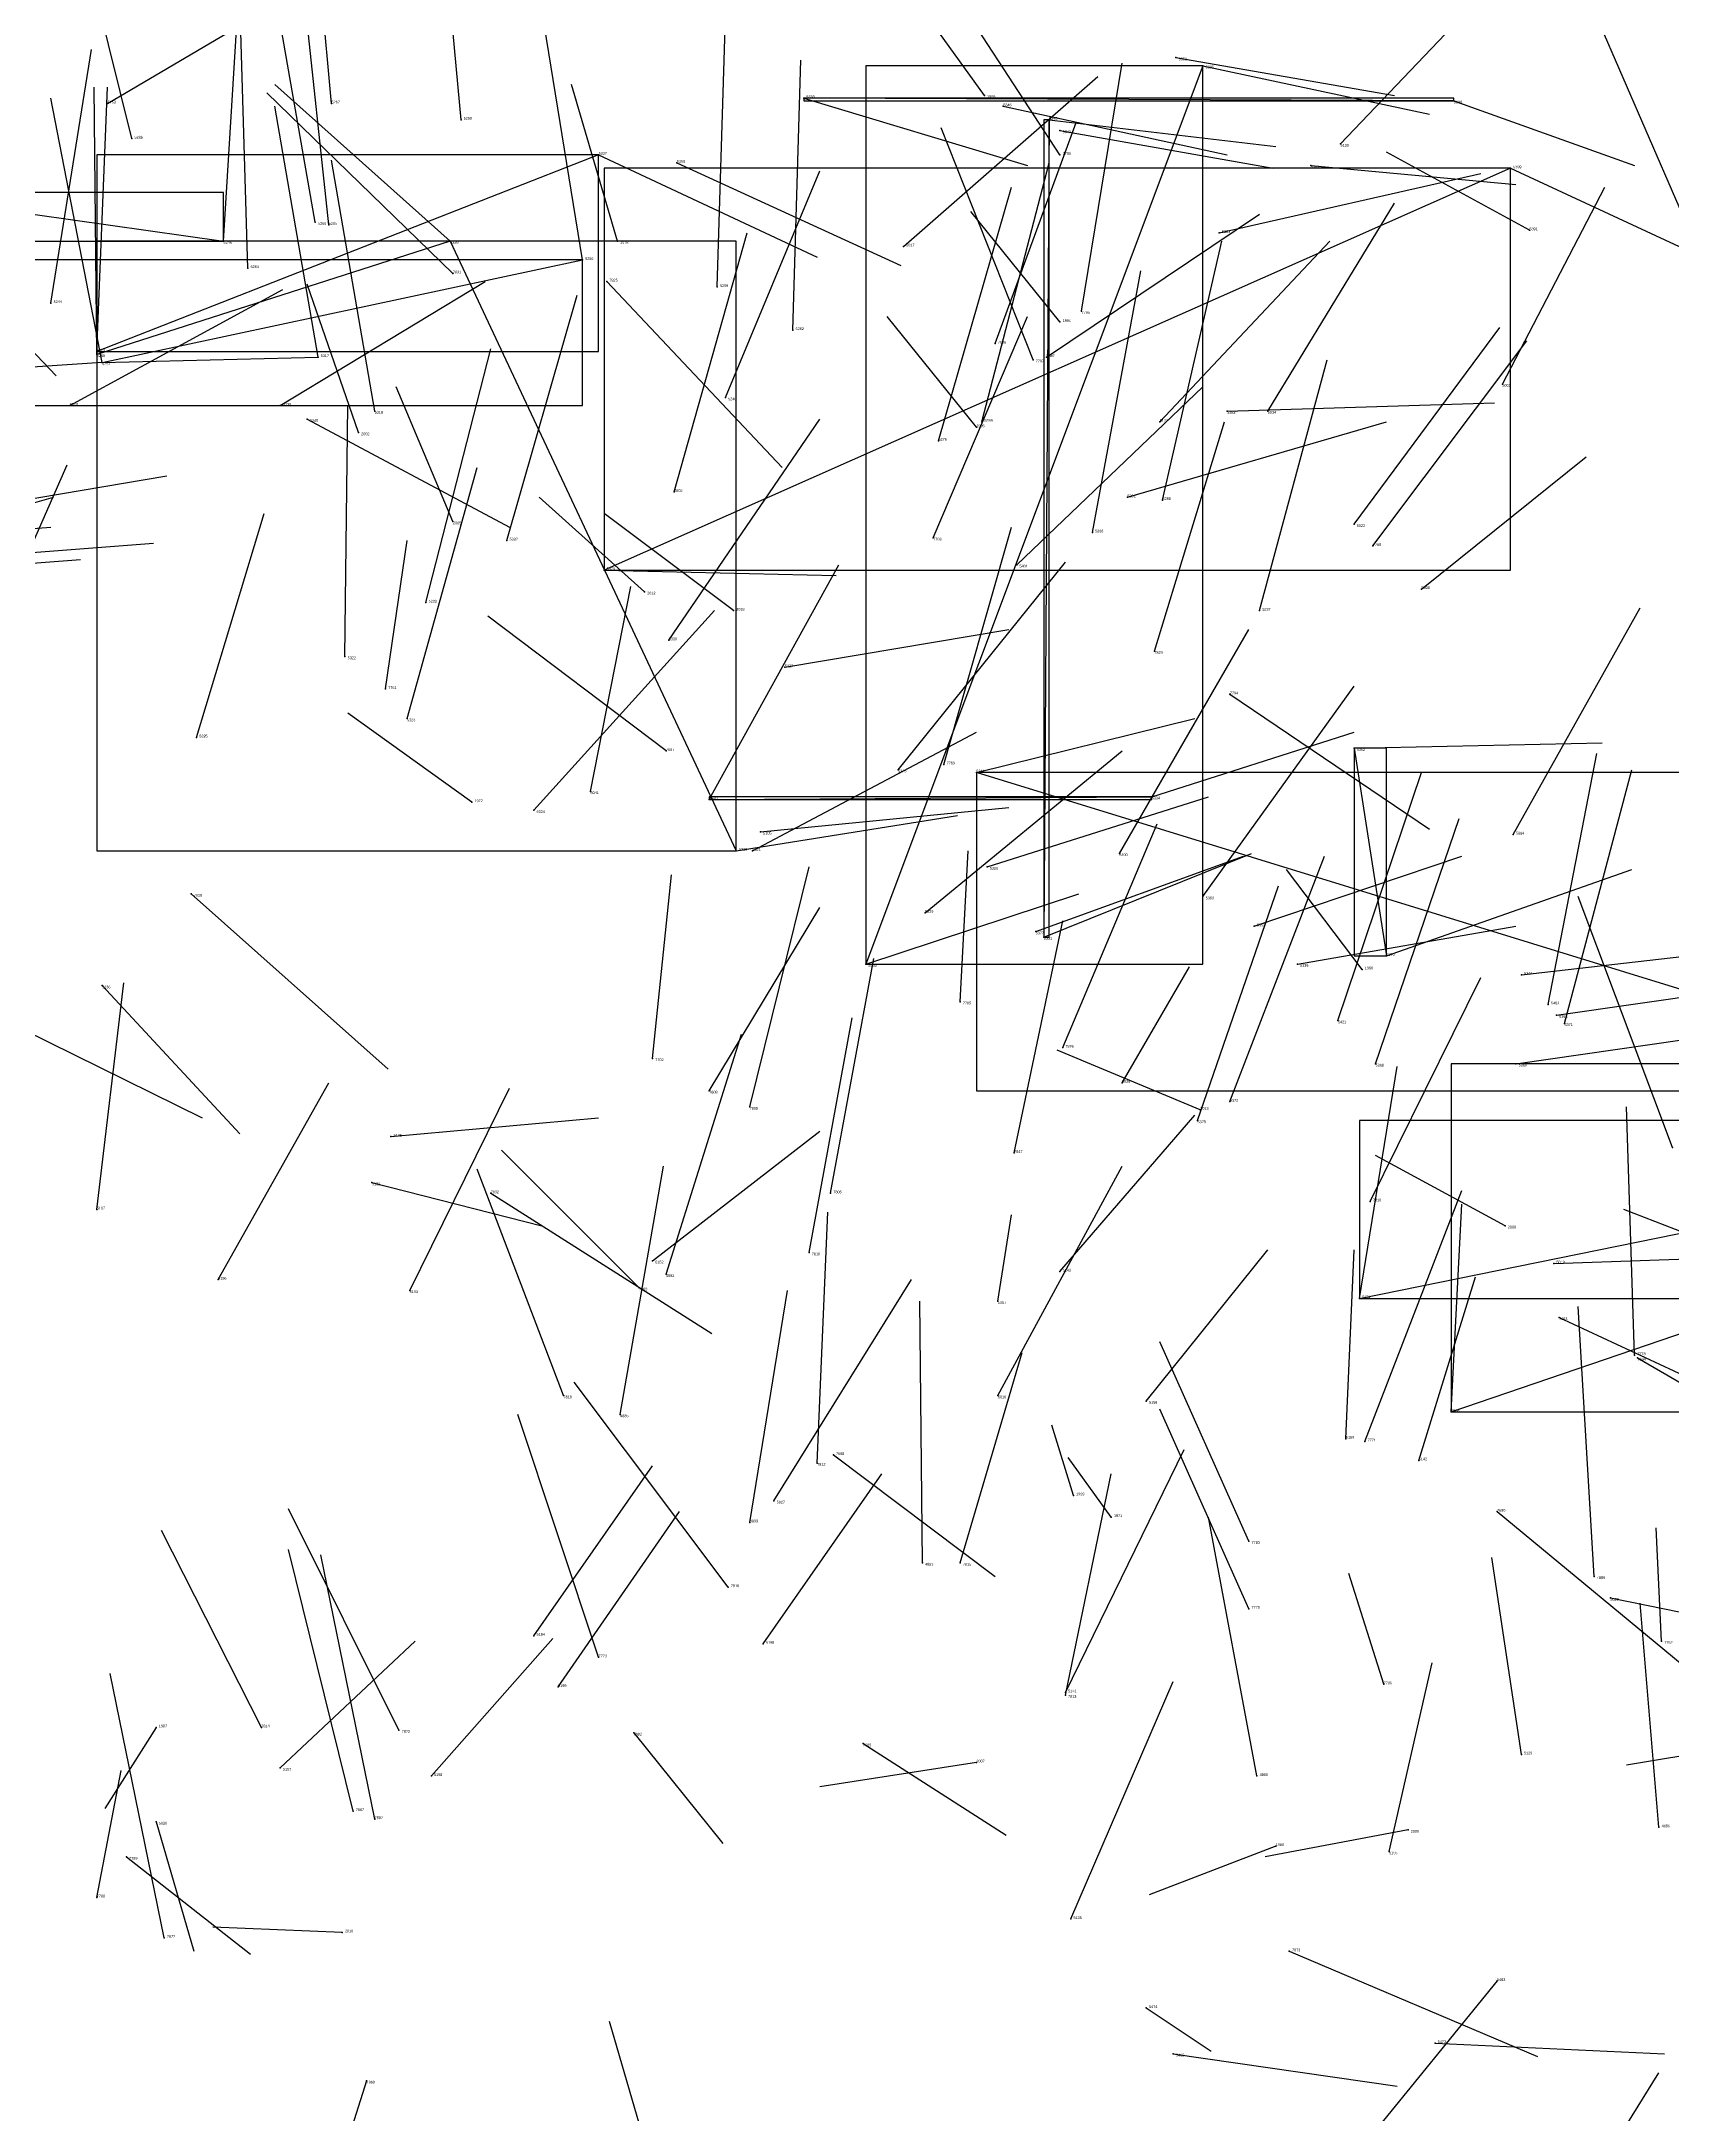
# Model space of a CAD drawing. Extents: x 59.1 to 70.8, y 600.3 to 605.1.
# Drawn here: x 68.202 to 68.806, y 603.931 to 604.7 of the extents above; entities that cross this region are included whole.
import ezdxf

# ---------------------------------------------------------------- set-up
doc = ezdxf.new("R2010")
doc.units = 0
for name, color, linetype in [('Clients', 3, 'CONTINUOUS'), ('Facilities', 3, 'CONTINUOUS'), ('Facilities_lines', 3, 'CONTINUOUS'), ('Min_max_boxes', 1, 'CONTINUOUS'), ('Normals', 1, 'CONTINUOUS'), ('Source_points', 5, 'CONTINUOUS'), ('Text', 3, 'CONTINUOUS')]:
    doc.layers.add(name, color=color, linetype=linetype)

msp = doc.modelspace()

# ---------------------------------------------------------------- linework, layer by layer
at = {"layer": 'Clients', "color": 5}
for p in [(68.484, 604.679, 455.241), (68.269, 604.626, 454.733), (68.402, 604.619, 454.745), (68.222, 604.585, 454.699), (68.222, 604.584, 454.764), (68.304, 604.583, 454.919), (68.41, 604.504, 455.223), (68.548, 604.429, 455.424), (68.613, 604.42, 455.305), (68.459, 604.4, 455.284), (68.573, 604.368, 455.362), (68.507, 604.358, 455.285), (68.7, 604.361, 455.551)]:
    msp.add_point(p, dxfattribs=at)
at = {"layer": 'Facilities', "color": 3}
for p in [(68.622, 604.694, 455.386), (68.632, 604.691, 455.51), (68.551, 604.68, 449.054), (68.226, 604.677, 456.036), (68.309, 604.677, 454.794), (68.558, 604.676, 455.348), (68.725, 604.678, 455.552), (68.235, 604.664, 454.799), (68.357, 604.671, 454.737), (68.575, 604.671, 455.452), (68.579, 604.667, 455.324), (68.408, 604.658, 455.116), (68.579, 604.658, 461.046), (68.683, 604.662, 456.056), (68.437, 604.655, 455.088), (68.672, 604.654, 455.491), (68.746, 604.653, 455.613), (68.303, 604.633, 454.872), (68.308, 604.632, 454.964), (68.353, 604.626, 455.046), (68.415, 604.626, 449.035), (68.638, 604.629, 455.723), (68.753, 604.63, 455.575), (68.521, 604.624, 457.285), (68.278, 604.616, 454.795), (68.354, 604.614, 459.779), (68.411, 604.611, 459.773), (68.205, 604.603, 454.636), (68.452, 604.609, 454.764), (68.579, 604.596, 449.053), (68.587, 604.6, 458.95), (68.48, 604.593, 454.748), (68.555, 604.588, 461.701), (68.224, 604.581, 454.83), (68.569, 604.582, 461.214), (68.574, 604.583, 455.818), (68.743, 604.573, 457.795), (68.212, 604.565, 455.992), (68.29, 604.565, 456.059), (68.455, 604.568, 454.127), (68.3, 604.56, 455.111), (68.325, 604.563, 454.899), (68.548, 604.557, 449.052), (68.55, 604.559, 454.747), (68.616, 604.559, 456.074), (68.641, 604.563, 455.666), (68.656, 604.563, 457.351), (68.319, 604.555, 449.005), (68.534, 604.552, 454.816), (68.436, 604.533, 458.812), (68.604, 604.531, 455.728), (68.617, 604.53, 454.746), (68.354, 604.522, 449.012), (68.591, 604.518, 454.778), (68.688, 604.521, 457.403), (68.374, 604.515, 455.018), (68.532, 604.516, 461.695), (68.695, 604.513, 461.506), (68.563, 604.506, 455.896), (68.425, 604.496, 449.025), (68.713, 604.497, 457.742), (68.344, 604.492, 454.947), (68.458, 604.489, 448.942), (68.653, 604.489, 454.78), (68.314, 604.472, 455.111), (68.434, 604.478, 455.117), (68.614, 604.474, 459.217), (68.477, 604.468, 455.323), (68.329, 604.46, 462.245), (68.642, 604.458, 461.129), (68.337, 604.449, 455.056), (68.259, 604.442, 454.007), (68.433, 604.437, 460.913), (68.688, 604.438, 455.536), (68.519, 604.43, 455.183), (68.536, 604.432, 458.612), (68.361, 604.418, 448.972), (68.405, 604.422, 457.397), (68.449, 604.419, 455.135), (68.384, 604.415, 455.132), (68.468, 604.407, 456.603), (68.747, 604.406, 455.635), (68.465, 604.4, 455.195), (68.601, 604.399, 455.923), (68.552, 604.394, 455.237), (68.257, 604.384, 459.733), (68.632, 604.383, 455.86), (68.529, 604.377, 455.201), (68.651, 604.372, 455.353), (68.57, 604.37, 455.299), (68.667, 604.358, 455.414), (68.224, 604.35, 456.719), (68.691, 604.356, 449.444), (68.75, 604.354, 455.478), (68.542, 604.344, 462.088), (68.76, 604.343, 455.876), (68.682, 604.337, 455.943), (68.763, 604.339, 455.539), (68.766, 604.336, 455.616), (68.58, 604.327, 459.137), (68.428, 604.323, 461.668), (68.696, 604.321, 455.871), (68.748, 604.321, 455.554), (68.449, 604.311, 459.333), (68.602, 604.314, 457.391), (68.464, 604.305, 459.168), (68.631, 604.304, 449.189), (68.642, 604.307, 455.928), (68.63, 604.3, 455.991), (68.331, 604.294, 456.595), (68.562, 604.288, 459.079), (68.806, 604.29, 460.005), (68.324, 604.277, 456.623), (68.368, 604.273, 459.858), (68.494, 604.273, 459.126), (68.222, 604.267, 453.901), (68.694, 604.27, 459.101), (68.744, 604.261, 449.424), (68.486, 604.251, 459.132), (68.267, 604.241, 453.655), (68.428, 604.248, 456.488), (68.433, 604.243, 458.146), (68.579, 604.244, 456.231), (68.762, 604.247, 457.707), (68.338, 604.237, 453.938), (68.423, 604.238, 461.634), (68.69, 604.234, 455.984), (68.556, 604.233, 457.369), (68.764, 604.227, 460.425), (68.792, 604.213, 458.549), (68.793, 604.212, 460.351), (68.395, 604.198, 459.465), (68.556, 604.198, 457.822), (68.611, 604.196, 456.179), (68.416, 604.191, 458.174), (68.724, 604.192, 456.036), (68.685, 604.182, 456.059), (68.692, 604.181, 458.757), (68.489, 604.173, 459.449), (68.495, 604.176, 460.924), (68.712, 604.174, 456.358), (68.473, 604.159, 457.801), (68.584, 604.161, 449.454), (68.464, 604.151, 458.18), (68.598, 604.153, 449.51), (68.741, 604.155, 460.066), (68.649, 604.144, 458.52), (68.528, 604.136, 458.163), (68.542, 604.136, 459.326), (68.456, 604.127, 459.718), (68.777, 604.131, 458.266), (68.649, 604.119, 458.535), (68.783, 604.123, 457.641), (68.384, 604.109, 453.751), (68.469, 604.106, 453.83), (68.802, 604.107, 462.036), (68.408, 604.101, 458.802), (68.393, 604.09, 453.802), (68.581, 604.088, 456.681), (68.699, 604.091, 461.952), (68.581, 604.087, 459.336), (68.244, 604.075, 449.157), (68.283, 604.075, 459.54), (68.334, 604.074, 459.674), (68.421, 604.073, 460.757), (68.506, 604.069, 460.784), (68.75, 604.065, 456.147), (68.29, 604.06, 456.436), (68.346, 604.057, 456.377), (68.548, 604.062, 449.047), (68.652, 604.057, 458.209), (68.317, 604.044, 460.462), (68.325, 604.041, 460.554), (68.244, 604.04, 457.712), (68.708, 604.037, 449.449), (68.801, 604.038, 458.43), (68.233, 604.027, 461.191), (68.659, 604.031, 449.472), (68.701, 604.029, 456.384), (68.222, 604.012, 462.383), (68.583, 604.004, 456.681), (68.247, 603.997, 460.366), (68.313, 603.999, 448.835), (68.664, 603.992, 460.587), (68.741, 603.981, 453.99), (68.611, 603.971, 457.437), (68.718, 603.958, 457.658), (68.621, 603.954, 457.653), (68.322, 603.944, 449.157)]:
    msp.add_point(p, dxfattribs=at)
at = {"layer": 'Facilities_lines', "color": 3}
for p, q in [((68.632, 604.691, 455.51), (68.507, 604.358, 455.285)), ((68.725, 604.678, 455.552), (68.484, 604.679, 455.241)), ((68.575, 604.671, 455.452), (68.573, 604.368, 455.362)), ((68.408, 604.658, 455.116), (68.222, 604.585, 454.699)), ((68.746, 604.653, 455.613), (68.41, 604.504, 455.223)), ((68.142, 604.644, 454.903), (68.269, 604.626, 454.733)), ((68.353, 604.626, 455.046), (68.222, 604.584, 454.764)), ((68.353, 604.626, 455.046), (68.459, 604.4, 455.284)), ((68.224, 604.581, 454.83), (68.402, 604.619, 454.745)), ((68.224, 604.581, 454.83), (67.983, 604.565, 454.455)), ((68.224, 604.581, 454.83), (68.304, 604.583, 454.919)), ((68.688, 604.438, 455.536), (68.7, 604.361, 455.551)), ((68.931, 604.311, 455.818), (68.548, 604.429, 455.424)), ((68.449, 604.419, 455.135), (68.613, 604.42, 455.305)), ((68.724, 604.192, 456.036), (69.102, 604.321, 455.944)), ((68.69, 604.234, 455.984), (69.014, 604.3, 455.913))]:
    msp.add_line(p, q, dxfattribs=at)
at = {"layer": 'Min_max_boxes', "color": 1}
for p, q in [((68.632, 604.691, 455.285), (68.507, 604.691, 455.285)), ((68.507, 604.691, 455.285), (68.507, 604.358, 455.285)), ((68.632, 604.691, 455.51), (68.507, 604.691, 455.51)), ((68.507, 604.691, 455.51), (68.507, 604.358, 455.51)), ((68.507, 604.691, 455.285), (68.507, 604.691, 455.51)), ((68.632, 604.358, 455.285), (68.632, 604.691, 455.285)), ((68.632, 604.358, 455.51), (68.632, 604.691, 455.51)), ((68.632, 604.691, 455.285), (68.632, 604.691, 455.51)), ((68.725, 604.679, 455.241), (68.484, 604.679, 455.241)), ((68.484, 604.679, 455.241), (68.484, 604.678, 455.241)), ((68.725, 604.679, 455.552), (68.484, 604.679, 455.552)), ((68.484, 604.679, 455.552), (68.484, 604.678, 455.552)), ((68.484, 604.679, 455.241), (68.484, 604.679, 455.552)), ((68.725, 604.678, 455.241), (68.725, 604.679, 455.241)), ((68.725, 604.678, 455.552), (68.725, 604.679, 455.552)), ((68.725, 604.679, 455.241), (68.725, 604.679, 455.552)), ((68.484, 604.678, 455.241), (68.725, 604.678, 455.241)), ((68.484, 604.678, 455.552), (68.725, 604.678, 455.552)), ((68.484, 604.678, 455.241), (68.484, 604.678, 455.552)), ((68.725, 604.678, 455.241), (68.725, 604.678, 455.552)), ((68.575, 604.671, 455.362), (68.573, 604.671, 455.362)), ((68.573, 604.671, 455.362), (68.573, 604.368, 455.362)), ((68.575, 604.671, 455.452), (68.573, 604.671, 455.452)), ((68.573, 604.671, 455.452), (68.573, 604.368, 455.452)), ((68.573, 604.671, 455.362), (68.573, 604.671, 455.452)), ((68.575, 604.368, 455.362), (68.575, 604.671, 455.362)), ((68.575, 604.368, 455.452), (68.575, 604.671, 455.452)), ((68.575, 604.671, 455.362), (68.575, 604.671, 455.452)), ((68.408, 604.658, 454.699), (68.222, 604.658, 454.699)), ((68.222, 604.658, 454.699), (68.222, 604.585, 454.699)), ((68.408, 604.658, 455.116), (68.222, 604.658, 455.116)), ((68.222, 604.658, 455.116), (68.222, 604.585, 455.116)), ((68.222, 604.658, 454.699), (68.222, 604.658, 455.116)), ((68.408, 604.585, 454.699), (68.408, 604.658, 454.699)), ((68.408, 604.585, 455.116), (68.408, 604.658, 455.116)), ((68.408, 604.658, 454.699), (68.408, 604.658, 455.116)), ((68.746, 604.653, 455.223), (68.41, 604.653, 455.223)), ((68.41, 604.653, 455.223), (68.41, 604.504, 455.223)), ((68.746, 604.653, 455.613), (68.41, 604.653, 455.613)), ((68.41, 604.653, 455.613), (68.41, 604.504, 455.613)), ((68.41, 604.653, 455.223), (68.41, 604.653, 455.613)), ((68.746, 604.504, 455.223), (68.746, 604.653, 455.223)), ((68.746, 604.504, 455.613), (68.746, 604.653, 455.613)), ((68.746, 604.653, 455.223), (68.746, 604.653, 455.613)), ((68.269, 604.644, 454.733), (68.142, 604.644, 454.733)), ((68.269, 604.644, 454.903), (68.142, 604.644, 454.903)), ((68.269, 604.626, 454.733), (68.269, 604.644, 454.733)), ((68.269, 604.626, 454.903), (68.269, 604.644, 454.903)), ((68.269, 604.644, 454.733), (68.269, 604.644, 454.903)), ((68.142, 604.626, 454.733), (68.269, 604.626, 454.733)), ((68.142, 604.626, 454.903), (68.269, 604.626, 454.903)), ((68.459, 604.626, 454.764), (68.222, 604.626, 454.764)), ((68.222, 604.626, 454.764), (68.222, 604.4, 454.764)), ((68.459, 604.626, 455.284), (68.222, 604.626, 455.284)), ((68.222, 604.626, 455.284), (68.222, 604.4, 455.284)), ((68.222, 604.626, 454.764), (68.222, 604.626, 455.284)), ((68.269, 604.626, 454.733), (68.269, 604.626, 454.903)), ((68.459, 604.4, 454.764), (68.459, 604.626, 454.764)), ((68.459, 604.4, 455.284), (68.459, 604.626, 455.284)), ((68.459, 604.626, 454.764), (68.459, 604.626, 455.284)), ((68.402, 604.619, 454.455), (67.983, 604.619, 454.455)), ((68.402, 604.619, 454.919), (67.983, 604.619, 454.919)), ((68.402, 604.565, 454.455), (68.402, 604.619, 454.455)), ((68.402, 604.565, 454.919), (68.402, 604.619, 454.919)), ((68.402, 604.619, 454.455), (68.402, 604.619, 454.919)), ((68.222, 604.585, 454.699), (68.408, 604.585, 454.699)), ((68.222, 604.585, 455.116), (68.408, 604.585, 455.116)), ((68.222, 604.585, 454.699), (68.222, 604.585, 455.116)), ((68.408, 604.585, 454.699), (68.408, 604.585, 455.116)), ((67.983, 604.565, 454.455), (68.402, 604.565, 454.455)), ((67.983, 604.565, 454.919), (68.402, 604.565, 454.919)), ((68.402, 604.565, 454.455), (68.402, 604.565, 454.919)), ((68.41, 604.504, 455.223), (68.746, 604.504, 455.223)), ((68.41, 604.504, 455.613), (68.746, 604.504, 455.613)), ((68.41, 604.504, 455.223), (68.41, 604.504, 455.613)), ((68.746, 604.504, 455.223), (68.746, 604.504, 455.613)), ((68.7, 604.438, 455.536), (68.688, 604.438, 455.536)), ((68.688, 604.438, 455.536), (68.688, 604.361, 455.536)), ((68.7, 604.438, 455.551), (68.688, 604.438, 455.551)), ((68.688, 604.438, 455.551), (68.688, 604.361, 455.551)), ((68.688, 604.438, 455.536), (68.688, 604.438, 455.551)), ((68.7, 604.361, 455.536), (68.7, 604.438, 455.536)), ((68.7, 604.361, 455.551), (68.7, 604.438, 455.551)), ((68.7, 604.438, 455.536), (68.7, 604.438, 455.551)), ((68.931, 604.429, 455.424), (68.548, 604.429, 455.424)), ((68.548, 604.429, 455.424), (68.548, 604.311, 455.424)), ((68.931, 604.429, 455.818), (68.548, 604.429, 455.818)), ((68.548, 604.429, 455.818), (68.548, 604.311, 455.818)), ((68.548, 604.429, 455.424), (68.548, 604.429, 455.818)), ((68.613, 604.42, 455.135), (68.449, 604.42, 455.135)), ((68.449, 604.42, 455.135), (68.449, 604.419, 455.135)), ((68.613, 604.42, 455.305), (68.449, 604.42, 455.305)), ((68.449, 604.42, 455.305), (68.449, 604.419, 455.305)), ((68.449, 604.42, 455.135), (68.449, 604.42, 455.305)), ((68.449, 604.419, 455.135), (68.613, 604.419, 455.135)), ((68.449, 604.419, 455.305), (68.613, 604.419, 455.305)), ((68.449, 604.419, 455.135), (68.449, 604.419, 455.305)), ((68.613, 604.419, 455.135), (68.613, 604.42, 455.135)), ((68.613, 604.419, 455.305), (68.613, 604.42, 455.305)), ((68.613, 604.42, 455.135), (68.613, 604.42, 455.305)), ((68.613, 604.419, 455.135), (68.613, 604.419, 455.305)), ((68.222, 604.4, 454.764), (68.459, 604.4, 454.764)), ((68.222, 604.4, 455.284), (68.459, 604.4, 455.284)), ((68.222, 604.4, 454.764), (68.222, 604.4, 455.284)), ((68.459, 604.4, 454.764), (68.459, 604.4, 455.284)), ((68.573, 604.368, 455.362), (68.575, 604.368, 455.362)), ((68.573, 604.368, 455.452), (68.575, 604.368, 455.452)), ((68.573, 604.368, 455.362), (68.573, 604.368, 455.452)), ((68.575, 604.368, 455.362), (68.575, 604.368, 455.452)), ((68.507, 604.358, 455.285), (68.632, 604.358, 455.285)), ((68.507, 604.358, 455.51), (68.632, 604.358, 455.51)), ((68.507, 604.358, 455.285), (68.507, 604.358, 455.51)), ((68.632, 604.358, 455.285), (68.632, 604.358, 455.51)), ((68.688, 604.361, 455.536), (68.7, 604.361, 455.536)), ((68.688, 604.361, 455.551), (68.7, 604.361, 455.551)), ((68.688, 604.361, 455.536), (68.688, 604.361, 455.551)), ((68.7, 604.361, 455.536), (68.7, 604.361, 455.551)), ((69.102, 604.321, 455.944), (68.724, 604.321, 455.944)), ((68.724, 604.321, 455.944), (68.724, 604.192, 455.944)), ((69.102, 604.321, 456.036), (68.724, 604.321, 456.036)), ((68.724, 604.321, 456.036), (68.724, 604.192, 456.036)), ((68.724, 604.321, 455.944), (68.724, 604.321, 456.036)), ((68.548, 604.311, 455.424), (68.931, 604.311, 455.424)), ((68.548, 604.311, 455.818), (68.931, 604.311, 455.818)), ((68.548, 604.311, 455.424), (68.548, 604.311, 455.818)), ((69.014, 604.3, 455.913), (68.69, 604.3, 455.913)), ((68.69, 604.3, 455.913), (68.69, 604.234, 455.913)), ((69.014, 604.3, 455.984), (68.69, 604.3, 455.984)), ((68.69, 604.3, 455.984), (68.69, 604.234, 455.984)), ((68.69, 604.3, 455.913), (68.69, 604.3, 455.984)), ((68.69, 604.234, 455.913), (69.014, 604.234, 455.913)), ((68.69, 604.234, 455.984), (69.014, 604.234, 455.984)), ((68.69, 604.234, 455.913), (68.69, 604.234, 455.984)), ((68.724, 604.192, 455.944), (69.102, 604.192, 455.944)), ((68.724, 604.192, 456.036), (69.102, 604.192, 456.036)), ((68.724, 604.192, 455.944), (68.724, 604.192, 456.036))]:
    msp.add_line(p, q, dxfattribs=at)
at = {"layer": 'Normals', "color": 1}
for p, q in [((68.309, 604.677, 454.794), (68.3, 604.776, 454.784)), ((68.357, 604.671, 454.737), (68.348, 604.77, 454.727)), ((68.235, 604.664, 454.799), (68.211, 604.761, 454.798)), ((68.579, 604.658, 461.046), (68.53, 604.733, 461.002)), ((68.303, 604.633, 454.872), (68.286, 604.73, 454.892)), ((68.308, 604.632, 454.964), (68.298, 604.725, 455)), ((68.551, 604.68, 449.054), (68.515, 604.73, 449.133)), ((68.683, 604.662, 456.056), (68.743, 604.725, 456.106)), ((68.226, 604.677, 456.036), (68.304, 604.723, 456.078)), ((68.269, 604.626, 454.733), (68.275, 604.723, 454.709)), ((68.402, 604.619, 454.745), (68.386, 604.718, 454.744)), ((68.278, 604.616, 454.795), (68.275, 604.716, 454.79)), ((68.452, 604.609, 454.764), (68.455, 604.709, 454.761)), ((68.817, 604.619, 460.261), (68.778, 604.709, 460.239)), ((68.205, 604.603, 454.636), (68.22, 604.697, 454.607)), ((68.48, 604.593, 454.748), (68.483, 604.693, 454.745)), ((68.521, 604.624, 457.285), (68.593, 604.687, 457.256)), ((68.587, 604.6, 458.95), (68.602, 604.692, 458.987)), ((68.622, 604.694, 455.386), (68.703, 604.68, 455.329)), ((68.632, 604.691, 455.51), (68.716, 604.673, 455.458)), ((68.224, 604.581, 454.83), (68.205, 604.679, 454.838)), ((68.222, 604.584, 454.764), (68.221, 604.683, 454.75)), ((68.222, 604.585, 454.699), (68.226, 604.683, 454.678)), ((68.354, 604.614, 459.779), (68.285, 604.681, 459.806)), ((68.353, 604.626, 455.046), (68.288, 604.684, 455.094)), ((68.415, 604.626, 449.035), (68.398, 604.684, 449.115)), ((68.484, 604.679, 455.241), (68.567, 604.654, 455.19)), ((68.304, 604.583, 454.919), (68.288, 604.676, 454.951)), ((68.558, 604.676, 455.348), (68.641, 604.658, 455.295)), ((68.725, 604.678, 455.552), (68.792, 604.654, 455.482)), ((68.569, 604.582, 461.214), (68.535, 604.668, 461.175)), ((68.555, 604.588, 461.701), (68.585, 604.67, 461.749)), ((68.575, 604.671, 455.452), (68.659, 604.661, 455.398)), ((68.579, 604.667, 455.324), (68.658, 604.653, 455.264)), ((68.325, 604.563, 454.899), (68.309, 604.656, 454.931)), ((68.408, 604.658, 455.116), (68.489, 604.62, 455.072)), ((68.753, 604.63, 455.575), (68.7, 604.659, 455.654)), ((68.437, 604.655, 455.088), (68.52, 604.617, 455.047)), ((68.455, 604.568, 454.127), (68.49, 604.652, 454.086)), ((68.55, 604.559, 454.747), (68.575, 604.655, 454.756)), ((68.638, 604.629, 455.723), (68.735, 604.651, 455.736)), ((68.672, 604.654, 455.491), (68.748, 604.647, 455.426)), ((68.746, 604.653, 455.613), (68.817, 604.62, 455.55)), ((68.142, 604.644, 454.903), (68.207, 604.576, 454.869)), ((68.534, 604.552, 454.816), (68.561, 604.646, 454.837)), ((68.743, 604.573, 457.795), (68.781, 604.646, 457.852)), ((68.579, 604.596, 449.053), (68.546, 604.637, 449.138)), ((68.574, 604.583, 455.818), (68.653, 604.636, 455.849)), ((68.656, 604.563, 457.351), (68.703, 604.64, 457.393)), ((68.436, 604.533, 458.812), (68.463, 604.629, 458.807)), ((68.616, 604.559, 456.074), (68.679, 604.626, 456.113)), ((68.617, 604.53, 454.746), (68.639, 604.626, 454.761)), ((68.29, 604.565, 456.059), (68.366, 604.611, 456.104)), ((68.319, 604.555, 449.005), (68.3, 604.61, 449.086)), ((68.411, 604.611, 459.773), (68.476, 604.542, 459.74)), ((68.591, 604.518, 454.778), (68.609, 604.615, 454.796)), ((68.212, 604.565, 455.992), (68.291, 604.608, 456.035)), ((68.374, 604.515, 455.018), (68.4, 604.606, 455.05)), ((68.548, 604.557, 449.052), (68.515, 604.598, 449.137)), ((68.532, 604.516, 461.695), (68.567, 604.598, 461.741)), ((68.688, 604.521, 457.403), (68.742, 604.594, 457.445)), ((68.695, 604.513, 461.506), (68.752, 604.589, 461.537)), ((68.344, 604.492, 454.947), (68.368, 604.586, 454.972)), ((68.653, 604.489, 454.78), (68.678, 604.582, 454.807)), ((68.354, 604.522, 449.012), (68.333, 604.572, 449.096)), ((68.563, 604.506, 455.896), (68.632, 604.572, 455.925)), ((68.314, 604.472, 455.111), (68.315, 604.565, 455.148)), ((68.641, 604.563, 455.666), (68.74, 604.566, 455.655)), ((68.3, 604.56, 455.111), (68.375, 604.52, 455.059)), ((68.434, 604.478, 455.117), (68.49, 604.56, 455.121)), ((68.604, 604.531, 455.728), (68.7, 604.559, 455.727)), ((68.614, 604.474, 459.217), (68.64, 604.559, 459.263)), ((68.171, 604.452, 458.092), (68.211, 604.543, 458.105)), ((68.337, 604.449, 455.056), (68.363, 604.542, 455.082)), ((68.713, 604.497, 457.742), (68.774, 604.546, 457.804)), ((68.16, 604.524, 454.519), (68.248, 604.539, 454.474)), ((68.12, 604.507, 454.543), (68.206, 604.531, 454.498)), ((68.425, 604.496, 449.025), (68.386, 604.531, 449.11)), ((68.115, 604.513, 454.478), (68.205, 604.52, 454.435)), ((68.259, 604.442, 454.007), (68.284, 604.525, 453.957)), ((68.458, 604.489, 448.942), (68.41, 604.525, 449.022)), ((68.536, 604.432, 458.612), (68.561, 604.52, 458.572)), ((68.153, 604.507, 454.446), (68.243, 604.514, 454.403)), ((68.329, 604.46, 462.245), (68.337, 604.515, 462.328)), ((68.126, 604.501, 454.452), (68.216, 604.508, 454.409)), ((68.41, 604.504, 455.223), (68.496, 604.502, 455.172)), ((68.449, 604.419, 455.135), (68.497, 604.506, 455.14)), ((68.519, 604.43, 455.183), (68.581, 604.507, 455.167)), ((68.405, 604.422, 457.397), (68.42, 604.498, 457.46)), ((68.433, 604.437, 460.913), (68.367, 604.487, 460.857)), ((68.384, 604.415, 455.132), (68.451, 604.489, 455.127)), ((68.747, 604.406, 455.635), (68.794, 604.49, 455.662)), ((68.477, 604.468, 455.323), (68.56, 604.482, 455.269)), ((68.601, 604.399, 455.923), (68.649, 604.482, 455.952)), ((68.632, 604.383, 455.86), (68.688, 604.461, 455.889)), ((68.642, 604.458, 461.129), (68.716, 604.408, 461.174)), ((68.361, 604.418, 448.972), (68.315, 604.451, 449.055)), ((68.548, 604.429, 455.424), (68.629, 604.449, 455.369)), ((68.465, 604.4, 455.195), (68.548, 604.444, 455.161)), ((68.613, 604.42, 455.305), (68.688, 604.444, 455.243)), ((68.529, 604.377, 455.201), (68.602, 604.437, 455.17)), ((68.688, 604.438, 455.536), (68.78, 604.44, 455.497)), ((68.76, 604.343, 455.876), (68.778, 604.436, 455.909)), ((68.682, 604.337, 455.943), (68.713, 604.429, 455.967)), ((68.766, 604.336, 455.616), (68.791, 604.43, 455.641)), ((68.552, 604.394, 455.237), (68.634, 604.42, 455.185)), ((68.459, 604.4, 455.284), (68.541, 604.413, 455.228)), ((68.468, 604.407, 456.603), (68.56, 604.416, 456.641)), ((68.58, 604.327, 459.137), (68.615, 604.41, 459.181)), ((68.696, 604.321, 455.871), (68.727, 604.412, 455.899)), ((68.542, 604.344, 462.088), (68.545, 604.4, 462.171)), ((68.57, 604.37, 455.299), (68.647, 604.398, 455.241)), ((68.573, 604.368, 455.362), (68.65, 604.399, 455.306)), ((68.642, 604.307, 455.928), (68.677, 604.398, 455.951)), ((68.651, 604.372, 455.353), (68.728, 604.398, 455.295)), ((68.428, 604.323, 461.668), (68.435, 604.391, 461.741)), ((68.464, 604.305, 459.168), (68.486, 604.394, 459.207)), ((68.63, 604.3, 455.991), (68.66, 604.387, 456.029)), ((68.691, 604.356, 449.444), (68.663, 604.393, 449.533)), ((68.7, 604.361, 455.551), (68.791, 604.393, 455.523)), ((68.257, 604.384, 459.733), (68.33, 604.319, 459.713)), ((68.507, 604.358, 455.285), (68.586, 604.384, 455.229)), ((68.806, 604.29, 460.005), (68.771, 604.383, 460.004)), ((68.449, 604.311, 459.333), (68.49, 604.379, 459.393)), ((68.562, 604.288, 459.079), (68.58, 604.374, 459.127)), ((68.667, 604.358, 455.414), (68.748, 604.372, 455.357)), ((68.75, 604.354, 455.478), (68.837, 604.364, 455.429)), ((68.494, 604.273, 459.126), (68.51, 604.36, 459.172)), ((68.602, 604.314, 457.391), (68.627, 604.357, 457.478)), ((68.222, 604.267, 453.901), (68.232, 604.351, 453.848)), ((68.224, 604.35, 456.719), (68.275, 604.295, 456.785)), ((68.694, 604.27, 459.101), (68.735, 604.353, 459.139)), ((68.763, 604.339, 455.539), (68.853, 604.352, 455.498)), ((68.184, 604.339, 456.704), (68.261, 604.301, 456.755)), ((68.486, 604.251, 459.132), (68.502, 604.338, 459.178)), ((68.748, 604.321, 455.554), (68.838, 604.334, 455.513)), ((68.433, 604.243, 458.146), (68.461, 604.332, 458.182)), ((68.631, 604.304, 449.189), (68.578, 604.326, 449.271)), ((68.69, 604.234, 455.984), (68.704, 604.32, 456.032)), ((68.267, 604.241, 453.655), (68.308, 604.314, 453.6)), ((68.338, 604.237, 453.938), (68.375, 604.312, 453.883)), ((68.792, 604.213, 458.549), (68.789, 604.305, 458.509)), ((68.331, 604.294, 456.595), (68.408, 604.301, 456.658)), ((68.428, 604.248, 456.488), (68.49, 604.296, 456.55)), ((68.579, 604.244, 456.231), (68.629, 604.302, 456.294)), ((68.423, 604.238, 461.634), (68.372, 604.289, 461.704)), ((68.744, 604.261, 449.424), (68.696, 604.287, 449.508)), ((68.395, 604.198, 459.465), (68.363, 604.282, 459.509)), ((68.416, 604.191, 458.174), (68.432, 604.283, 458.21)), ((68.556, 604.198, 457.822), (68.602, 604.283, 457.847)), ((68.324, 604.277, 456.623), (68.387, 604.261, 456.699)), ((68.368, 604.273, 459.858), (68.45, 604.221, 459.833)), ((68.692, 604.181, 458.757), (68.728, 604.274, 458.748)), ((68.489, 604.173, 459.449), (68.493, 604.266, 459.486)), ((68.556, 604.233, 457.369), (68.561, 604.265, 457.463)), ((68.724, 604.192, 456.036), (68.728, 604.269, 456.099)), ((68.837, 604.248, 448.862), (68.788, 604.267, 448.947)), ((68.611, 604.196, 456.179), (68.656, 604.252, 456.249)), ((68.685, 604.182, 456.059), (68.688, 604.252, 456.131)), ((68.762, 604.247, 457.707), (68.849, 604.25, 457.756)), ((68.473, 604.159, 457.801), (68.524, 604.241, 457.828)), ((68.712, 604.174, 456.358), (68.733, 604.242, 456.428)), ((68.464, 604.151, 458.18), (68.478, 604.237, 458.229)), ((68.528, 604.136, 458.163), (68.527, 604.233, 458.186)), ((68.764, 604.227, 460.425), (68.854, 604.185, 460.437)), ((68.777, 604.131, 458.266), (68.771, 604.231, 458.266)), ((68.649, 604.144, 458.52), (68.616, 604.218, 458.462)), ((68.542, 604.136, 459.326), (68.565, 604.214, 459.384)), ((68.793, 604.212, 460.351), (68.879, 604.162, 460.359)), ((68.456, 604.127, 459.718), (68.399, 604.203, 459.751)), ((68.408, 604.101, 458.802), (68.378, 604.191, 458.77)), ((68.649, 604.119, 458.535), (68.616, 604.193, 458.477)), ((68.584, 604.161, 449.454), (68.576, 604.187, 449.55)), ((68.384, 604.109, 453.751), (68.428, 604.172, 453.687)), ((68.495, 604.176, 460.924), (68.555, 604.131, 460.99)), ((68.581, 604.088, 456.681), (68.625, 604.178, 456.678)), ((68.598, 604.153, 449.51), (68.582, 604.175, 449.606)), ((68.469, 604.106, 453.83), (68.513, 604.169, 453.766)), ((68.581, 604.087, 459.336), (68.598, 604.169, 459.39)), ((68.334, 604.074, 459.674), (68.293, 604.156, 459.715)), ((68.393, 604.09, 453.802), (68.438, 604.155, 453.74)), ((68.652, 604.057, 458.209), (68.634, 604.153, 458.232)), ((68.741, 604.155, 460.066), (68.816, 604.093, 460.044)), ((68.802, 604.107, 462.036), (68.8, 604.149, 462.127)), ((68.283, 604.075, 459.54), (68.246, 604.148, 459.597)), ((68.317, 604.044, 460.462), (68.293, 604.141, 460.468)), ((68.325, 604.041, 460.554), (68.305, 604.139, 460.555)), ((68.75, 604.065, 456.147), (68.739, 604.138, 456.215)), ((68.699, 604.091, 461.952), (68.686, 604.132, 462.042)), ((68.783, 604.123, 457.641), (68.862, 604.107, 457.7)), ((68.801, 604.038, 458.43), (68.794, 604.121, 458.374)), ((68.29, 604.06, 456.436), (68.34, 604.107, 456.509)), ((68.346, 604.057, 456.377), (68.391, 604.108, 456.45)), ((68.247, 603.997, 460.366), (68.227, 604.095, 460.369)), ((68.701, 604.029, 456.384), (68.717, 604.099, 456.454)), ((68.583, 604.004, 456.681), (68.621, 604.092, 456.709)), ((68.244, 604.075, 449.157), (68.225, 604.045, 449.251)), ((68.421, 604.073, 460.757), (68.454, 604.032, 460.842)), ((68.506, 604.069, 460.784), (68.559, 604.035, 460.862)), ((68.843, 604.07, 449.49), (68.789, 604.061, 449.574)), ((68.222, 604.012, 462.383), (68.231, 604.059, 462.471)), ((68.548, 604.062, 449.047), (68.49, 604.053, 449.128)), ((68.244, 604.04, 457.712), (68.258, 603.992, 457.799)), ((68.708, 604.037, 449.449), (68.655, 604.027, 449.533)), ((68.233, 604.027, 461.191), (68.279, 603.991, 461.272)), ((68.659, 604.031, 449.472), (68.612, 604.013, 449.558)), ((68.313, 603.999, 448.835), (68.265, 604.001, 448.923)), ((68.664, 603.992, 460.587), (68.756, 603.953, 460.582)), ((68.741, 603.981, 453.99), (68.693, 603.922, 454.055)), ((68.434, 603.891, 459.674), (68.412, 603.966, 459.737)), ((68.611, 603.971, 457.437), (68.635, 603.955, 457.533)), ((68.718, 603.958, 457.658), (68.803, 603.954, 457.711)), ((68.621, 603.954, 457.653), (68.704, 603.942, 457.707)), ((68.322, 603.944, 449.157), (68.309, 603.903, 449.247)), ((68.763, 603.886, 459.354), (68.801, 603.947, 459.423))]:
    msp.add_line(p, q, dxfattribs=at)
at = {"layer": 'Source_points', "color": 5}
for p in [(68.622, 604.694, 455.386), (68.632, 604.691, 455.51), (68.484, 604.679, 455.241), (68.551, 604.68, 449.054), (68.226, 604.677, 456.036), (68.309, 604.677, 454.794), (68.558, 604.676, 455.348), (68.725, 604.678, 455.552), (68.235, 604.664, 454.799), (68.357, 604.671, 454.737), (68.575, 604.671, 455.452), (68.579, 604.667, 455.324), (68.408, 604.658, 455.116), (68.579, 604.658, 461.046), (68.683, 604.662, 456.056), (68.437, 604.655, 455.088), (68.672, 604.654, 455.491), (68.746, 604.653, 455.613), (68.303, 604.633, 454.872), (68.269, 604.626, 454.733), (68.308, 604.632, 454.964), (68.353, 604.626, 455.046), (68.415, 604.626, 449.035), (68.638, 604.629, 455.723), (68.753, 604.63, 455.575), (68.402, 604.619, 454.745), (68.521, 604.624, 457.285), (68.278, 604.616, 454.795), (68.354, 604.614, 459.779), (68.411, 604.611, 459.773), (68.205, 604.603, 454.636), (68.452, 604.609, 454.764), (68.579, 604.596, 449.053), (68.587, 604.6, 458.95), (68.48, 604.593, 454.748), (68.555, 604.588, 461.701), (68.222, 604.585, 454.699), (68.222, 604.584, 454.764), (68.224, 604.581, 454.83), (68.304, 604.583, 454.919), (68.569, 604.582, 461.214), (68.574, 604.583, 455.818), (68.743, 604.573, 457.795), (68.212, 604.565, 455.992), (68.29, 604.565, 456.059), (68.455, 604.568, 454.127), (68.3, 604.56, 455.111), (68.325, 604.563, 454.899), (68.548, 604.557, 449.052), (68.55, 604.559, 454.747), (68.616, 604.559, 456.074), (68.641, 604.563, 455.666), (68.656, 604.563, 457.351), (68.319, 604.555, 449.005), (68.534, 604.552, 454.816), (68.436, 604.533, 458.812), (68.604, 604.531, 455.728), (68.617, 604.53, 454.746), (68.354, 604.522, 449.012), (68.591, 604.518, 454.778), (68.688, 604.521, 457.403), (68.374, 604.515, 455.018), (68.532, 604.516, 461.695), (68.695, 604.513, 461.506), (68.41, 604.504, 455.223), (68.563, 604.506, 455.896), (68.425, 604.496, 449.025), (68.713, 604.497, 457.742), (68.344, 604.492, 454.947), (68.458, 604.489, 448.942), (68.653, 604.489, 454.78), (68.314, 604.472, 455.111), (68.434, 604.478, 455.117), (68.614, 604.474, 459.217), (68.477, 604.468, 455.323), (68.329, 604.46, 462.245), (68.642, 604.458, 461.129), (68.337, 604.449, 455.056), (68.259, 604.442, 454.007), (68.433, 604.437, 460.913), (68.688, 604.438, 455.536), (68.519, 604.43, 455.183), (68.536, 604.432, 458.612), (68.548, 604.429, 455.424), (68.361, 604.418, 448.972), (68.405, 604.422, 457.397), (68.449, 604.419, 455.135), (68.613, 604.42, 455.305), (68.384, 604.415, 455.132), (68.468, 604.407, 456.603), (68.747, 604.406, 455.635), (68.459, 604.4, 455.284), (68.465, 604.4, 455.195), (68.601, 604.399, 455.923), (68.552, 604.394, 455.237), (68.257, 604.384, 459.733), (68.632, 604.383, 455.86), (68.529, 604.377, 455.201), (68.651, 604.372, 455.353), (68.57, 604.37, 455.299), (68.573, 604.368, 455.362), (68.507, 604.358, 455.285), (68.667, 604.358, 455.414), (68.7, 604.361, 455.551), (68.224, 604.35, 456.719), (68.691, 604.356, 449.444), (68.75, 604.354, 455.478), (68.542, 604.344, 462.088), (68.76, 604.343, 455.876), (68.682, 604.337, 455.943), (68.763, 604.339, 455.539), (68.766, 604.336, 455.616), (68.58, 604.327, 459.137), (68.428, 604.323, 461.668), (68.696, 604.321, 455.871), (68.748, 604.321, 455.554), (68.449, 604.311, 459.333), (68.602, 604.314, 457.391), (68.464, 604.305, 459.168), (68.631, 604.304, 449.189), (68.642, 604.307, 455.928), (68.63, 604.3, 455.991), (68.331, 604.294, 456.595), (68.562, 604.288, 459.079), (68.806, 604.29, 460.005), (68.324, 604.277, 456.623), (68.368, 604.273, 459.858), (68.494, 604.273, 459.126), (68.222, 604.267, 453.901), (68.694, 604.27, 459.101), (68.744, 604.261, 449.424), (68.486, 604.251, 459.132), (68.267, 604.241, 453.655), (68.428, 604.248, 456.488), (68.433, 604.243, 458.146), (68.579, 604.244, 456.231), (68.762, 604.247, 457.707), (68.338, 604.237, 453.938), (68.423, 604.238, 461.634), (68.69, 604.234, 455.984), (68.556, 604.233, 457.369), (68.764, 604.227, 460.425), (68.792, 604.213, 458.549), (68.793, 604.212, 460.351), (68.395, 604.198, 459.465), (68.556, 604.198, 457.822), (68.611, 604.196, 456.179), (68.416, 604.191, 458.174), (68.724, 604.192, 456.036), (68.685, 604.182, 456.059), (68.692, 604.181, 458.757), (68.489, 604.173, 459.449), (68.495, 604.176, 460.924), (68.712, 604.174, 456.358), (68.473, 604.159, 457.801), (68.584, 604.161, 449.454), (68.464, 604.151, 458.18), (68.598, 604.153, 449.51), (68.741, 604.155, 460.066), (68.649, 604.144, 458.52), (68.528, 604.136, 458.163), (68.542, 604.136, 459.326), (68.456, 604.127, 459.718), (68.777, 604.131, 458.266), (68.649, 604.119, 458.535), (68.783, 604.123, 457.641), (68.384, 604.109, 453.751), (68.469, 604.106, 453.83), (68.802, 604.107, 462.036), (68.408, 604.101, 458.802), (68.393, 604.09, 453.802), (68.581, 604.088, 456.681), (68.699, 604.091, 461.952), (68.581, 604.087, 459.336), (68.244, 604.075, 449.157), (68.283, 604.075, 459.54), (68.334, 604.074, 459.674), (68.421, 604.073, 460.757), (68.506, 604.069, 460.784), (68.75, 604.065, 456.147), (68.29, 604.06, 456.436), (68.346, 604.057, 456.377), (68.548, 604.062, 449.047), (68.652, 604.057, 458.209), (68.317, 604.044, 460.462), (68.325, 604.041, 460.554), (68.244, 604.04, 457.712), (68.708, 604.037, 449.449), (68.801, 604.038, 458.43), (68.233, 604.027, 461.191), (68.659, 604.031, 449.472), (68.701, 604.029, 456.384), (68.222, 604.012, 462.383), (68.583, 604.004, 456.681), (68.247, 603.997, 460.366), (68.313, 603.999, 448.835), (68.664, 603.992, 460.587), (68.741, 603.981, 453.99), (68.611, 603.971, 457.437), (68.718, 603.958, 457.658), (68.621, 603.954, 457.653), (68.322, 603.944, 449.157)]:
    msp.add_point(p, dxfattribs=at)

# ---------------------------------------------------------------- texts
at = {"layer": 'Text', "color": 3}
for s, p in [('5351', (68.623, 604.693, 455.386)), ('5385', (68.633, 604.69, 455.51)), ('5338', (68.485, 604.679, 455.241)), ('1955', (68.552, 604.679, 449.054)), ('5153', (68.226, 604.677, 456.036)), ('5267', (68.309, 604.677, 454.794)), ('5250', (68.358, 604.671, 454.737)), ('5346', (68.558, 604.676, 455.348)), ('5345', (68.575, 604.671, 455.452)), ('5388', (68.725, 604.677, 455.552)), ('5286', (68.236, 604.664, 454.799)), ('5343', (68.58, 604.666, 455.324)), ('5337', (68.408, 604.658, 455.116)), ('5358', (68.437, 604.655, 455.088)), ('7785', (68.58, 604.658, 461.046)), ('5130', (68.683, 604.661, 456.056)), ('5347', (68.672, 604.653, 455.491)), ('5399', (68.747, 604.653, 455.613)), ('5260', (68.304, 604.632, 454.872)), ('5285', (68.308, 604.632, 454.964)), ('5246', (68.269, 604.625, 454.733)), ('5339', (68.353, 604.625, 455.046)), ('1978', (68.416, 604.625, 449.035)), ('5383', (68.639, 604.629, 455.723)), ('5391', (68.753, 604.63, 455.575)), ('5256', (68.403, 604.619, 454.745)), ('5017', (68.522, 604.624, 457.285)), ('5264', (68.279, 604.616, 454.795)), ('7831', (68.354, 604.614, 459.779)), ('7825', (68.412, 604.611, 459.773)), ('5259', (68.453, 604.609, 454.764)), ('5244', (68.206, 604.603, 454.636)), ('1994', (68.58, 604.596, 449.053)), ('7795', (68.587, 604.599, 458.95)), ('5262', (68.481, 604.593, 454.748)), ('7696', (68.556, 604.588, 461.701)), ('5273', (68.222, 604.585, 454.699)), ('5255', (68.222, 604.583, 454.764)), ('5257', (68.224, 604.58, 454.83)), ('5317', (68.305, 604.583, 454.919)), ('7797', (68.57, 604.581, 461.214)), ('5387', (68.574, 604.583, 455.818)), ('5003', (68.743, 604.572, 457.795)), ('5378', (68.212, 604.565, 455.992)), ('5138', (68.291, 604.565, 456.059)), ('5240', (68.456, 604.567, 454.127)), ('5340', (68.301, 604.559, 455.111)), ('5318', (68.325, 604.562, 454.899)), ('1995', (68.548, 604.557, 449.052)), ('5289', (68.551, 604.559, 454.747)), ('5121', (68.616, 604.559, 456.074)), ('5382', (68.641, 604.562, 455.666)), ('5034', (68.656, 604.562, 457.351)), ('2002', (68.32, 604.554, 449.005)), ('5276', (68.534, 604.552, 454.816)), ('7802', (68.436, 604.533, 458.812)), ('5392', (68.604, 604.531, 455.728)), ('5288', (68.617, 604.53, 454.746)), ('2005', (68.354, 604.521, 449.012)), ('5266', (68.592, 604.518, 454.778)), ('5022', (68.689, 604.52, 457.403)), ('5332', (68.375, 604.515, 455.018)), ('7703', (68.532, 604.515, 461.695)), ('7768', (68.695, 604.513, 461.506)), ('5379', (68.411, 604.504, 455.223)), ('5401', (68.564, 604.505, 455.896)), ('2012', (68.426, 604.495, 449.025)), ('5008', (68.713, 604.497, 457.742)), ('5233', (68.345, 604.492, 454.947)), ('2018', (68.459, 604.489, 448.942)), ('5237', (68.654, 604.489, 454.78)), ('5322', (68.315, 604.471, 455.111)), ('5330', (68.434, 604.478, 455.117)), ('7829', (68.614, 604.473, 459.217)), ('5327', (68.477, 604.468, 455.323)), ('7761', (68.33, 604.46, 462.245)), ('7794', (68.642, 604.458, 461.129)), ('5323', (68.337, 604.448, 455.056)), ('5225', (68.26, 604.442, 454.007)), ('7687', (68.433, 604.437, 460.913)), ('7769', (68.537, 604.432, 458.612)), ('5362', (68.689, 604.437, 455.536)), ('5325', (68.519, 604.429, 455.183)), ('5341', (68.548, 604.429, 455.424)), ('1972', (68.362, 604.418, 448.972)), ('5041', (68.405, 604.421, 457.397)), ('5320', (68.449, 604.419, 455.135)), ('5334', (68.613, 604.419, 455.305)), ('5324', (68.385, 604.414, 455.132)), ('5105', (68.469, 604.406, 456.603)), ('5364', (68.748, 604.406, 455.635)), ('5326', (68.46, 604.4, 455.284)), ('5321', (68.465, 604.4, 455.195)), ('5400', (68.601, 604.398, 455.923)), ('5328', (68.553, 604.393, 455.237)), ('7828', (68.258, 604.383, 459.733)), ('5363', (68.633, 604.382, 455.86)), ('5329', (68.529, 604.377, 455.201)), ('5352', (68.652, 604.372, 455.353)), ('5377', (68.57, 604.369, 455.299)), ('5331', (68.573, 604.367, 455.362)), ('5333', (68.508, 604.357, 455.285)), ('5336', (68.668, 604.357, 455.414)), ('1956', (68.692, 604.356, 449.444)), ('5370', (68.7, 604.361, 455.551)), ('5136', (68.224, 604.349, 456.719)), ('5342', (68.751, 604.354, 455.478)), ('7765', (68.543, 604.343, 462.088)), ('5403', (68.761, 604.343, 455.876)), ('5421', (68.682, 604.336, 455.943)), ('5366', (68.764, 604.338, 455.539)), ('5371', (68.766, 604.335, 455.616)), ('7876', (68.581, 604.327, 459.137)), ('7702', (68.429, 604.322, 461.668)), ('5368', (68.696, 604.32, 455.871)), ('5360', (68.749, 604.32, 455.554)), ('7808', (68.449, 604.31, 459.333)), ('5028', (68.602, 604.314, 457.391)), ('7809', (68.464, 604.304, 459.168)), ('2013', (68.631, 604.304, 449.189)), ('5372', (68.642, 604.307, 455.928)), ('5145', (68.332, 604.294, 456.595)), ('5375', (68.63, 604.299, 455.991)), ('7847', (68.562, 604.288, 459.079)), ('5132', (68.324, 604.276, 456.623)), ('7832', (68.368, 604.273, 459.858)), ('7806', (68.495, 604.273, 459.126)), ('5197', (68.222, 604.267, 453.901)), ('7810', (68.695, 604.27, 459.101)), ('2009', (68.745, 604.26, 449.424)), ('7819', (68.487, 604.25, 459.132)), ('5196', (68.267, 604.241, 453.655)), ('5152', (68.429, 604.247, 456.488)), ('4892', (68.433, 604.242, 458.146)), ('5143', (68.58, 604.244, 456.231)), ('5019', (68.763, 604.247, 457.707)), ('5193', (68.338, 604.236, 453.938)), ('7699', (68.423, 604.237, 461.634)), ('5374', (68.691, 604.234, 455.984)), ('5007', (68.556, 604.232, 457.369)), ('7693', (68.764, 604.226, 460.425)), ('7778', (68.793, 604.213, 458.549)), ('7694', (68.793, 604.211, 460.351)), ('7818', (68.395, 604.197, 459.465)), ('5016', (68.556, 604.197, 457.822)), ('5156', (68.612, 604.195, 456.179)), ('4885', (68.416, 604.19, 458.174)), ('5508', (68.724, 604.192, 456.036)), ('5159', (68.685, 604.182, 456.059)), ('7771', (68.693, 604.181, 458.757)), ('7812', (68.489, 604.172, 459.449)), ('7688', (68.496, 604.176, 460.924)), ('5142', (68.712, 604.174, 456.358)), ('5027', (68.474, 604.158, 457.801)), ('1999', (68.585, 604.161, 449.454)), ('4893', (68.464, 604.151, 458.18)), ('1971', (68.599, 604.153, 449.51)), ('7690', (68.741, 604.155, 460.066)), ('7783', (68.65, 604.143, 458.52)), ('4883', (68.529, 604.135, 458.163)), ('7815', (68.543, 604.135, 459.326)), ('7816', (68.457, 604.127, 459.718)), ('4889', (68.778, 604.13, 458.266)), ('7770', (68.65, 604.119, 458.535)), ('5020', (68.783, 604.122, 457.641)), ('5194', (68.385, 604.109, 453.751)), ('5198', (68.47, 604.106, 453.83)), ('7762', (68.803, 604.106, 462.036)), ('7773', (68.408, 604.101, 458.802)), ('5199', (68.393, 604.09, 453.802)), ('5141', (68.582, 604.088, 456.681)), ('7706', (68.699, 604.091, 461.952)), ('7813', (68.582, 604.086, 459.336)), ('1987', (68.245, 604.075, 449.157)), ('7814', (68.283, 604.075, 459.54)), ('7823', (68.335, 604.073, 459.674)), ('7692', (68.421, 604.072, 460.757)), ('7685', (68.506, 604.068, 460.784)), ('5129', (68.751, 604.065, 456.147)), ('5157', (68.291, 604.059, 456.436)), ('5158', (68.347, 604.057, 456.377)), ('2007', (68.548, 604.062, 449.047)), ('4880', (68.653, 604.057, 458.209)), ('7867', (68.318, 604.044, 460.462)), ('7682', (68.325, 604.041, 460.554)), ('5026', (68.245, 604.039, 457.712)), ('2000', (68.709, 604.036, 449.449)), ('4886', (68.802, 604.038, 458.43)), ('7799', (68.234, 604.026, 461.191)), ('1980', (68.659, 604.031, 449.472)), ('5155', (68.701, 604.028, 456.384)), ('7760', (68.222, 604.012, 462.383)), ('5135', (68.584, 604.004, 456.681)), ('7872', (68.248, 603.997, 460.366)), ('2010', (68.314, 603.999, 448.835)), ('7873', (68.665, 603.992, 460.587)), ('5483', (68.741, 603.981, 453.99)), ('5474', (68.612, 603.971, 457.437)), ('5473', (68.719, 603.958, 457.658)), ('5465', (68.622, 603.953, 457.653)), ('1969', (68.322, 603.943, 449.157))]:
    msp.add_text(s, height=0.001, dxfattribs=at).set_placement(p)

doc.saveas('drawing.dxf')
